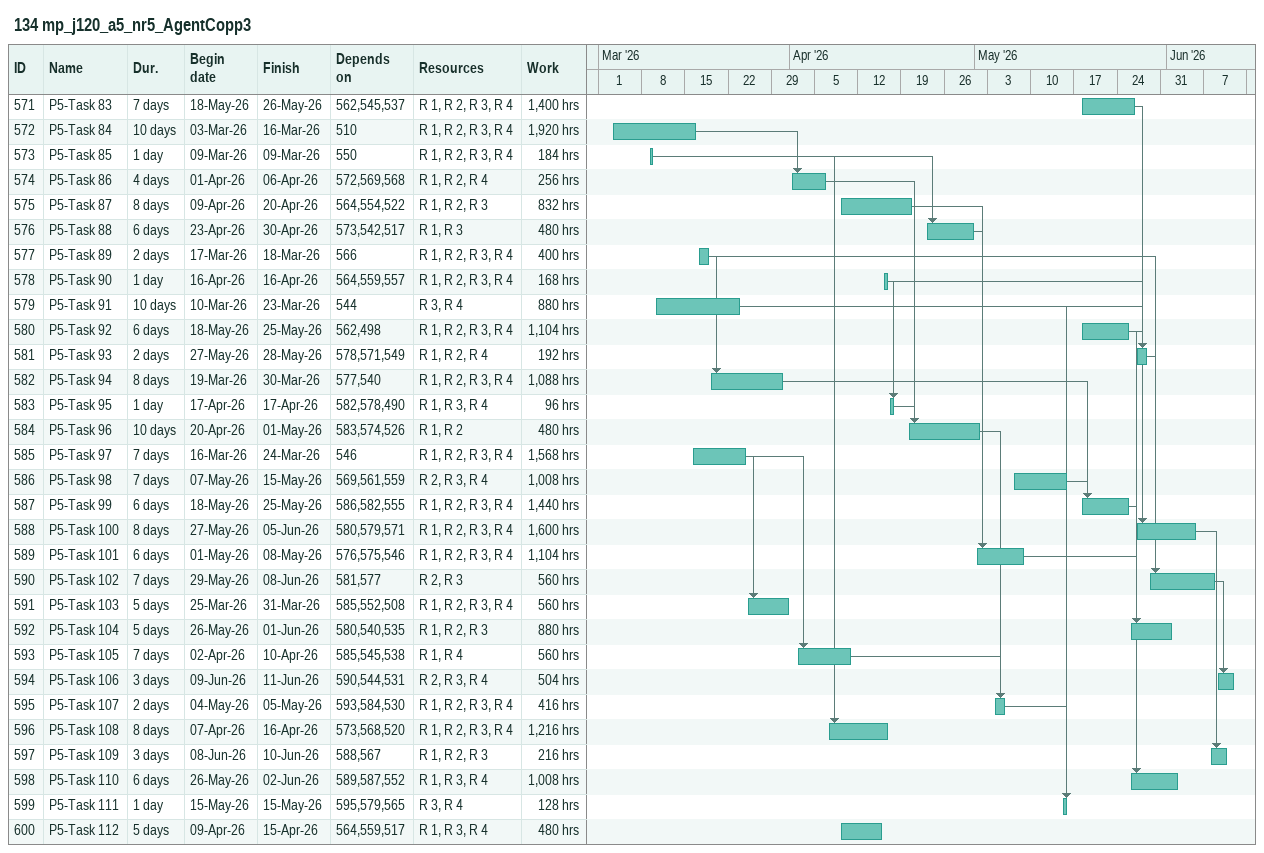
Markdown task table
134 mp_j120_a5_nr5_AgentCopp3

| ID | Task | Duration | Start | Finish | Predecessors | Resources | Work (h) |
|---|---|---|---|---|---|---|---|
| 571 | P5-Task 83 | 7d | 2026-05-18 | 2026-05-26 | 562, 545, 537 | R 1, R 2, R 3, R 4 | 1400 |
| 572 | P5-Task 84 | 10d | 2026-03-03 | 2026-03-16 | 510 | R 1, R 2, R 3, R 4 | 1920 |
| 573 | P5-Task 85 | 1d | 2026-03-09 | 2026-03-09 | 550 | R 1, R 2, R 3, R 4 | 184 |
| 574 | P5-Task 86 | 4d | 2026-04-01 | 2026-04-06 | 572, 569, 568 | R 1, R 2, R 4 | 256 |
| 575 | P5-Task 87 | 8d | 2026-04-09 | 2026-04-20 | 564, 554, 522 | R 1, R 2, R 3 | 832 |
| 576 | P5-Task 88 | 6d | 2026-04-23 | 2026-04-30 | 573, 542, 517 | R 1, R 3 | 480 |
| 577 | P5-Task 89 | 2d | 2026-03-17 | 2026-03-18 | 566 | R 1, R 2, R 3, R 4 | 400 |
| 578 | P5-Task 90 | 1d | 2026-04-16 | 2026-04-16 | 564, 559, 557 | R 1, R 2, R 3, R 4 | 168 |
| 579 | P5-Task 91 | 10d | 2026-03-10 | 2026-03-23 | 544 | R 3, R 4 | 880 |
| 580 | P5-Task 92 | 6d | 2026-05-18 | 2026-05-25 | 562, 498 | R 1, R 2, R 3, R 4 | 1104 |
| 581 | P5-Task 93 | 2d | 2026-05-27 | 2026-05-28 | 578, 571, 549 | R 1, R 2, R 4 | 192 |
| 582 | P5-Task 94 | 8d | 2026-03-19 | 2026-03-30 | 577, 540 | R 1, R 2, R 3, R 4 | 1088 |
| 583 | P5-Task 95 | 1d | 2026-04-17 | 2026-04-17 | 582, 578, 490 | R 1, R 3, R 4 | 96 |
| 584 | P5-Task 96 | 10d | 2026-04-20 | 2026-05-01 | 583, 574, 526 | R 1, R 2 | 480 |
| 585 | P5-Task 97 | 7d | 2026-03-16 | 2026-03-24 | 546 | R 1, R 2, R 3, R 4 | 1568 |
| 586 | P5-Task 98 | 7d | 2026-05-07 | 2026-05-15 | 569, 561, 559 | R 2, R 3, R 4 | 1008 |
| 587 | P5-Task 99 | 6d | 2026-05-18 | 2026-05-25 | 586, 582, 555 | R 1, R 2, R 3, R 4 | 1440 |
| 588 | P5-Task 100 | 8d | 2026-05-27 | 2026-06-05 | 580, 579, 571 | R 1, R 2, R 3, R 4 | 1600 |
| 589 | P5-Task 101 | 6d | 2026-05-01 | 2026-05-08 | 576, 575, 546 | R 1, R 2, R 3, R 4 | 1104 |
| 590 | P5-Task 102 | 7d | 2026-05-29 | 2026-06-08 | 581, 577 | R 2, R 3 | 560 |
| 591 | P5-Task 103 | 5d | 2026-03-25 | 2026-03-31 | 585, 552, 508 | R 1, R 2, R 3, R 4 | 560 |
| 592 | P5-Task 104 | 5d | 2026-05-26 | 2026-06-01 | 580, 540, 535 | R 1, R 2, R 3 | 880 |
| 593 | P5-Task 105 | 7d | 2026-04-02 | 2026-04-10 | 585, 545, 538 | R 1, R 4 | 560 |
| 594 | P5-Task 106 | 3d | 2026-06-09 | 2026-06-11 | 590, 544, 531 | R 2, R 3, R 4 | 504 |
| 595 | P5-Task 107 | 2d | 2026-05-04 | 2026-05-05 | 593, 584, 530 | R 1, R 2, R 3, R 4 | 416 |
| 596 | P5-Task 108 | 8d | 2026-04-07 | 2026-04-16 | 573, 568, 520 | R 1, R 2, R 3, R 4 | 1216 |
| 597 | P5-Task 109 | 3d | 2026-06-08 | 2026-06-10 | 588, 567 | R 1, R 2, R 3 | 216 |
| 598 | P5-Task 110 | 6d | 2026-05-26 | 2026-06-02 | 589, 587, 552 | R 1, R 3, R 4 | 1008 |
| 599 | P5-Task 111 | 1d | 2026-05-15 | 2026-05-15 | 595, 579, 565 | R 3, R 4 | 128 |
| 600 | P5-Task 112 | 5d | 2026-04-09 | 2026-04-15 | 564, 559, 517 | R 1, R 3, R 4 | 480 |
